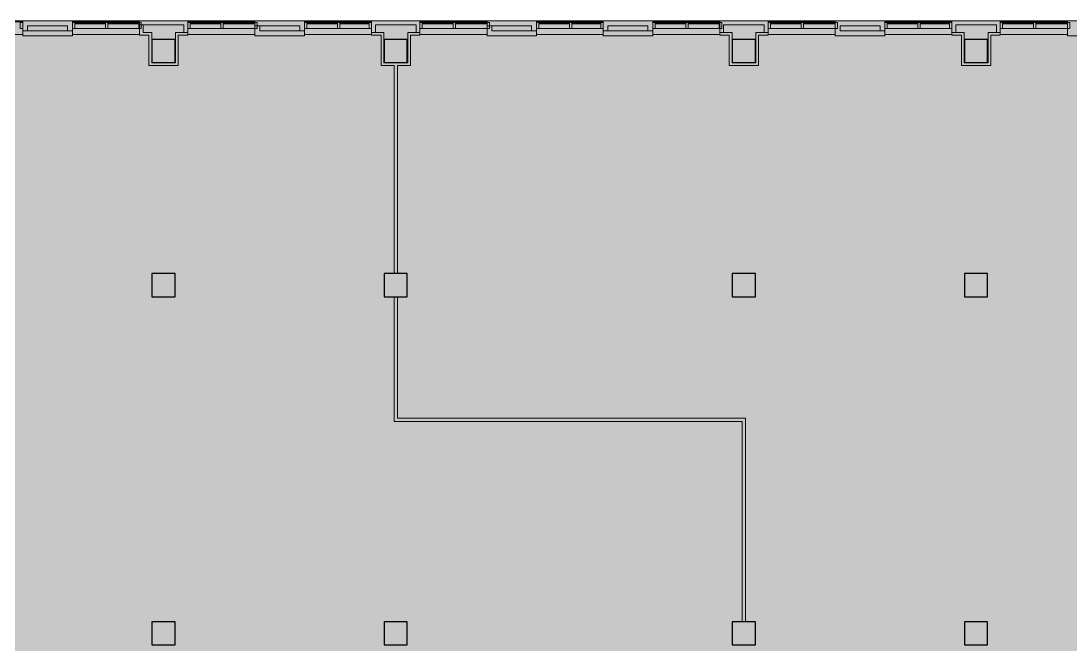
# Model space of a CAD drawing. Header units: inches. Extents: x 45807 to 48637, y -37659 to -35436.
# Drawn here: x 46402 to 47488, y -36081 to -35436 of the extents above; entities that cross this region are included whole.
import ezdxf

# ---------------------------------------------------------------- set-up
doc = ezdxf.new("R2010")
doc.units = ezdxf.units.IN
doc.header["$MEASUREMENT"] = 0
for name, color, linetype, lineweight in [('A-DETL-GENF', 92, 'Continuous', 9), ('A-DETL-THIN', 151, 'Continuous', 9), ('A-GLAZ-CURT', 52, 'Continuous', 9), ('A-GLAZ-CWMG', 51, 'Continuous', 9), ('A-WALL', 113, 'Continuous', 9), ('I-WALL', 2, 'Continuous', 9), ('S-COLS', 52, 'Continuous', 9)]:
    doc.layers.add(name, color=color, linetype=linetype, lineweight=lineweight)

# ---------------------------------------------------------------- blocks, each defined once
blk = doc.blocks.new('Concrete-Rectangular-Column - 24 x 24-V12-FIRST FLOOR DEMOLITION')
at = {"layer": 'S-COLS', "lineweight": 30}
for p, q in [((12, 12), (-12, 12)), ((-12, 12), (-12, -12)), ((12, -12), (12, 12)), ((-12, -12), (12, -12))]:
    blk.add_line(p, q, dxfattribs=at)
blk = doc.blocks.new('Rectangular Mullion - 2_5_ x 5_ rectangular 2-V20-FIRST FLOOR DEMOLITION')
at = {"layer": 'A-GLAZ-CWMG', "lineweight": 20}
for p, q in [((0, 2.125), (-2.5, 2.125)), ((-2.5, 2.125), (-2.5, -4.125)), ((0, -4.125), (0, 2.125)), ((-2.5, -4.125), (0, -4.125))]:
    blk.add_line(p, q, dxfattribs=at)
blk = doc.blocks.new('System Panel - Glazed-4830267-FIRST FLOOR DEMOLITION')
at = {"layer": 'A-GLAZ-CURT', "lineweight": 13}
for p, q in [((16.1, -0.8), (-16.1, -0.8)), ((-16.1, -0.8), (-16.1, -1.8)), ((-16.1, -1.8), (16.1, -1.8)), ((16.1, -1.8), (16.1, -0.8))]:
    blk.add_line(p, q, dxfattribs=at)
blk = doc.blocks.new('Rectangular Mullion - 2_5_ x 5_ rectangular 2-4830265-FIRST FLOOR DEMOLITION')
at = {"layer": 'A-GLAZ-CWMG'}
for p, q in [((46131.8, -35437.5), (46163.9, -35437.5)), ((46131.8, -35443.7), (46163.9, -35443.7))]:
    blk.add_line(p, q, dxfattribs=at)
blk = doc.blocks.new('Rectangular Mullion - 2_5_ x 5_ rectangular 2-V19-FIRST FLOOR DEMOLITION')
at = {"layer": 'A-GLAZ-CWMG', "lineweight": 20}
for p, q in [((-2.5, 2.125), (0, 2.125)), ((-2.5, -4.125), (-2.5, 2.125)), ((0, 2.125), (0, -4.125)), ((0, -4.125), (-2.5, -4.125))]:
    blk.add_line(p, q, dxfattribs=at)
blk = doc.blocks.new('System Panel - Glazed-4830151-FIRST FLOOR DEMOLITION')
at = {"layer": 'A-GLAZ-CURT', "lineweight": 13}
for p, q in [((15.9, -0.7), (-15.9, -0.7)), ((-15.9, -0.7), (-15.9, -1.8)), ((-15.9, -1.8), (15.9, -1.8)), ((15.9, -1.8), (15.9, -0.7))]:
    blk.add_line(p, q, dxfattribs=at)
blk = doc.blocks.new('Rectangular Mullion - 2_5_ x 5_ rectangular 2-4830150-FIRST FLOOR DEMOLITION')
at = {"layer": 'A-GLAZ-CWMG'}
for p, q in [((45857.1, -35437.5), (45888.8, -35437.5)), ((45857.1, -35443.7), (45888.8, -35443.7))]:
    blk.add_line(p, q, dxfattribs=at)
blk = doc.blocks.new('Rectangular Mullion - 2_5_ x 5_ rectangular 2-V21-FIRST FLOOR DEMOLITION')
at = {"layer": 'A-GLAZ-CWMG', "lineweight": 20}
for p, q in [((-2.25, 2.125), (0.25, 2.125)), ((-2.25, -4.125), (-2.25, 2.125)), ((0.25, 2.125), (0.25, -4.125)), ((0.25, -4.125), (-2.25, -4.125))]:
    blk.add_line(p, q, dxfattribs=at)
blk = doc.blocks.new('System Panel - Glazed-4830295-FIRST FLOOR DEMOLITION')
at = {"layer": 'A-GLAZ-CURT', "lineweight": 13}
for p, q in [((16.3, -0.7), (-16.3, -0.7)), ((-16.3, -0.7), (-16.3, -1.8)), ((-16.3, -1.8), (16.3, -1.8)), ((16.3, -1.8), (16.3, -0.7))]:
    blk.add_line(p, q, dxfattribs=at)
blk = doc.blocks.new('Rectangular Mullion - 2_5_ x 5_ rectangular 2-4830293-FIRST FLOOR DEMOLITION')
at = {"layer": 'A-GLAZ-CWMG'}
for p, q in [((46251.2, -35437.5), (46283.8, -35437.5)), ((46251.2, -35443.7), (46283.8, -35443.7))]:
    blk.add_line(p, q, dxfattribs=at)
blk = doc.blocks.new('System Panel - Glazed-4830463-FIRST FLOOR DEMOLITION')
at = {"layer": 'A-GLAZ-CURT', "lineweight": 13}
for p, q in [((15.1, -0.7), (-15.1, -0.7)), ((-15.1, -0.7), (-15.1, -1.8)), ((-15.1, -1.8), (15.1, -1.8)), ((15.1, -1.8), (15.1, -0.7))]:
    blk.add_line(p, q, dxfattribs=at)
blk = doc.blocks.new('Rectangular Mullion - 2_5_ x 5_ rectangular 2-4830461-FIRST FLOOR DEMOLITION')
at = {"layer": 'A-GLAZ-CWMG'}
for p, q in [((46731.8, -35437.5), (46761.9, -35437.5)), ((46731.8, -35443.7), (46761.9, -35443.7))]:
    blk.add_line(p, q, dxfattribs=at)
blk = doc.blocks.new('System Panel - Glazed-4830526-FIRST FLOOR DEMOLITION')
at = {"layer": 'A-GLAZ-CURT', "lineweight": 13}
for p, q in [((14.9, -0.8), (-14.9, -0.8)), ((-14.9, -0.8), (-14.9, -1.8)), ((-14.9, -1.8), (14.9, -1.8)), ((14.9, -1.8), (14.9, -0.8))]:
    blk.add_line(p, q, dxfattribs=at)
blk = doc.blocks.new('Rectangular Mullion - 2_5_ x 5_ rectangular 2-4830524-FIRST FLOOR DEMOLITION')
at = {"layer": 'A-GLAZ-CWMG'}
for p, q in [((46971.5, -35437.5), (47001.3, -35437.5)), ((46971.5, -35443.7), (47001.3, -35443.7))]:
    blk.add_line(p, q, dxfattribs=at)

msp = doc.modelspace()

# ---------------------------------------------------------------- hatches: boundary and pattern name
at = {"layer": 'A-DETL-GENF'}
h = msp.add_hatch(color=9, dxfattribs=at)
h.paths.add_polyline_path([(48135.4, -37658.8), (48135.4, -37255.8), (48256.4, -37255.8), (48256.4, -36855.8), (48636.4, -36855.8), (48636.4, -36432.8), (48075.4, -36432.8), (48075.4, -35435.8), (45807.4, -35435.8), (45807.4, -36911.1), (46010.1, -36911.1), (46010.1, -36715.5), (46346.4, -36715.5), (46346.4, -36862), (46862.1, -36862), (46862.1, -37049.3), (46569.9, -37049.3), (46569.9, -37658.8), (48134.4, -37658.8)], flags=0)
h.paths.add_polyline_path([(46426.1, -36636.5), (46426.1, -36636.5), (46425.7, -36636.3)], flags=0)
h.paths.add_polyline_path([(46424.2, -36620.6), (46424.2, -36620.6), (46424.3, -36620.5)], flags=0)
h.paths.add_polyline_path([(46426.1, -36600.5), (46426.1, -36600.5), (46425.2, -36599.9)], flags=0)
h.paths.add_polyline_path([(46424.2, -36584.6), (46424.2, -36584.6), (46424.3, -36584.5)], flags=0)
h.paths.add_polyline_path([(46747.5, -36560.8), (46747.5, -36560.8), (46747.5, -36546.8)], flags=0)
h.paths.add_polyline_path([(46747.5, -36575.2), (46747.5, -36575.2), (46747.5, -36560.8)], flags=0)
h.paths.add_polyline_path([(46749.6, -36574.7), (46749.6, -36574.7), (46750, -36574.7)], flags=0)
h.paths.add_polyline_path([(46433.9, -36566.6), (46433.9, -36566.6), (46433.9, -36564.8)], flags=0)
h.paths.add_polyline_path([(46426.1, -36564.5), (46426.1, -36564.5), (46425.2, -36563.9)], flags=0)
h.paths.add_polyline_path([(46424.2, -36548.6), (46424.2, -36548.6), (46424.3, -36548.5)], flags=0)
h.paths.add_polyline_path([(46749.6, -36538.7), (46749.6, -36538.7), (46750, -36538.7)], flags=0)
h.paths.add_polyline_path([(46426.1, -36528.5), (46426.1, -36528.5), (46425.2, -36527.9)], flags=0)
h.paths.add_polyline_path([(46747.5, -36517.7), (46747.5, -36517.7), (46747.5, -36514.3)], flags=0)
h.paths.add_polyline_path([(46424.2, -36512.6), (46424.2, -36512.6), (46424.3, -36512.5)], flags=0)
h.paths.add_polyline_path([(46749.6, -36502.7), (46749.6, -36502.7), (46750, -36502.7)], flags=0)
h.paths.add_polyline_path([(46426.1, -36492.5), (46426.1, -36492.5), (46425.2, -36491.9)], flags=0)
h.paths.add_polyline_path([(46747.5, -36474.7), (46747.5, -36474.7), (46747.5, -36473.5)], flags=0)
h.paths.add_polyline_path([(46747.5, -36489), (46747.5, -36489), (46747.5, -36478.3)], flags=0)
h.paths.add_polyline_path([(46749.6, -36466.7), (46749.6, -36466.7), (46750, -36466.7)], flags=0)

# ---------------------------------------------------------------- linework, layer by layer
at = {"layer": 'A-DETL-THIN'}
msp.add_line((48075.4, -35435.8), (45807.4, -35435.8), dxfattribs=at)
at = {"layer": 'A-WALL'}
for p, q in [((46335.1, -35436.8), (46403.8, -35436.8)), ((46455.1, -35436.8), (46524.4, -35436.8)), ((46574.4, -35436.8), (46643.8, -35436.8)), ((46695.1, -35436.8), (46764.4, -35436.8)), ((46814.4, -35436.8), (46883.8, -35436.8)), ((46934.8, -35436.8), (47003.8, -35436.8)), ((47055.1, -35436.8), (47124.4, -35436.8)), ((47174.4, -35436.8), (47243.8, -35436.8)), ((47295.1, -35436.8), (47364.4, -35436.8)), ((47414.4, -35436.8), (47483.8, -35436.8)), ((46403.8, -35449.8), (46335.1, -35449.8)), ((46524.4, -35449.8), (46455.1, -35449.8)), ((46643.8, -35449.8), (46574.4, -35449.8)), ((46764.4, -35449.8), (46695.1, -35449.8)), ((46883.8, -35449.8), (46814.4, -35449.8)), ((47003.8, -35449.8), (46934.8, -35449.8)), ((47124.4, -35449.8), (47055.1, -35449.8)), ((47243.8, -35449.8), (47174.4, -35449.8)), ((47364.4, -35449.8), (47295.1, -35449.8)), ((47483.8, -35449.8), (47414.4, -35449.8))]:
    msp.add_line(p, q, dxfattribs=at)
at = {"layer": 'A-WALL', "lineweight": 13}
for p, q in [((46524.4, -35439.8), (46528.4, -35439.8)), ((46643.8, -35440.8), (46648.8, -35440.8)), ((46883.8, -35440.8), (46888.8, -35440.8)), ((46408.8, -35446.1), (46403.8, -35446.1)), ((46455.1, -35446.1), (46450.1, -35446.1)), ((46574.4, -35447.8), (46570.4, -35447.8)), ((46695.1, -35446.1), (46690.1, -35446.1)), ((46768.4, -35447.8), (46764.4, -35447.8)), ((46814.4, -35447.8), (46810.4, -35447.8)), ((46934.8, -35446.1), (46929.8, -35446.1)), ((47008.8, -35446.1), (47003.8, -35446.1)), ((47055.1, -35446.1), (47050.1, -35446.1)), ((47128.4, -35447.8), (47124.4, -35447.8)), ((47174.4, -35447.8), (47170.4, -35447.8)), ((47295.1, -35446.1), (47290.1, -35446.1)), ((47368.4, -35447.8), (47364.4, -35447.8)), ((47414.4, -35447.8), (47410.4, -35447.8))]:
    msp.add_line(p, q, dxfattribs=at)
at = {"layer": 'I-WALL', "lineweight": 13}
for p, q in [((46455.1, -35435.8), (46403.8, -35435.8)), ((46403.8, -35435.8), (46403.8, -35451.1)), ((46408.8, -35440.8), (46450.1, -35440.8)), ((46408.8, -35446.1), (46408.8, -35440.8)), ((46450.1, -35440.8), (46450.1, -35446.1)), ((46455.1, -35451.1), (46455.1, -35435.8)), ((46574.4, -35435.8), (46524.4, -35435.8)), ((46524.4, -35435.8), (46524.4, -35450.6)), ((46528.4, -35439.8), (46570.4, -35439.8)), ((46528.4, -35447.8), (46528.4, -35439.8)), ((46570.4, -35439.8), (46570.4, -35447.8)), ((46574.4, -35450.6), (46574.4, -35435.8)), ((46695.1, -35435.8), (46643.8, -35435.8)), ((46643.8, -35435.8), (46643.8, -35451.1)), ((46648.8, -35440.8), (46690.1, -35440.8)), ((46648.8, -35446.1), (46648.8, -35440.8)), ((46690.1, -35440.8), (46690.1, -35446.1)), ((46695.1, -35451.1), (46695.1, -35435.8)), ((46814.4, -35435.8), (46764.4, -35435.8)), ((46764.4, -35435.8), (46764.4, -35450.6)), ((46768.4, -35439.8), (46810.4, -35439.8)), ((46768.4, -35447.8), (46768.4, -35439.8)), ((46810.4, -35439.8), (46810.4, -35447.8)), ((46814.4, -35450.6), (46814.4, -35435.8)), ((46934.8, -35435.8), (46883.8, -35435.8)), ((46883.8, -35435.8), (46883.8, -35451.1)), ((46888.8, -35440.8), (46929.8, -35440.8)), ((46888.8, -35446.1), (46888.8, -35440.8)), ((46929.8, -35440.8), (46929.8, -35446.1)), ((46934.8, -35451.1), (46934.8, -35435.8)), ((47055.1, -35435.8), (47003.8, -35435.8)), ((47003.8, -35435.8), (47003.8, -35451.1)), ((47008.8, -35440.8), (47050.1, -35440.8)), ((47008.8, -35446.1), (47008.8, -35440.8)), ((47050.1, -35440.8), (47050.1, -35446.1)), ((47055.1, -35451.1), (47055.1, -35435.8)), ((47174.4, -35435.8), (47124.4, -35435.8)), ((47124.4, -35435.8), (47124.4, -35450.6)), ((47128.4, -35439.8), (47170.4, -35439.8)), ((47128.4, -35447.8), (47128.4, -35439.8)), ((47170.4, -35439.8), (47170.4, -35447.8)), ((47174.4, -35450.6), (47174.4, -35435.8)), ((47295.1, -35435.8), (47243.8, -35435.8)), ((47243.8, -35435.8), (47243.8, -35451.1)), ((47248.8, -35440.8), (47290.1, -35440.8)), ((47248.8, -35446.1), (47248.8, -35440.8)), ((47290.1, -35440.8), (47290.1, -35446.1)), ((47295.1, -35451.1), (47295.1, -35435.8)), ((47414.4, -35435.8), (47364.4, -35435.8)), ((47364.4, -35435.8), (47364.4, -35450.6)), ((47368.4, -35439.8), (47410.4, -35439.8)), ((47368.4, -35447.8), (47368.4, -35439.8)), ((47410.4, -35439.8), (47410.4, -35447.8)), ((47414.4, -35450.6), (47414.4, -35435.8)), ((47535.1, -35435.8), (47483.8, -35435.8)), ((47483.8, -35435.8), (47483.8, -35451.1)), ((46403.8, -35451.1), (46455.1, -35451.1)), ((46450.1, -35446.1), (46408.8, -35446.1)), ((46524.4, -35450.6), (46534.3, -35450.6)), ((46537.1, -35447.8), (46528.4, -35447.8)), ((46534.3, -35450.6), (46534.3, -35482)), ((46537.1, -35479.2), (46537.1, -35447.8)), ((46570.4, -35447.8), (46561.8, -35447.8)), ((46561.8, -35447.8), (46561.8, -35479.2)), ((46564.6, -35450.6), (46574.4, -35450.6)), ((46564.6, -35482), (46564.6, -35450.6)), ((46643.8, -35451.1), (46695.1, -35451.1)), ((46690.1, -35446.1), (46648.8, -35446.1)), ((46764.4, -35450.6), (46774.3, -35450.6)), ((46777.1, -35447.8), (46768.4, -35447.8)), ((46774.3, -35450.6), (46774.3, -35482)), ((46777.1, -35479.2), (46777.1, -35447.8)), ((46801.8, -35447.8), (46801.8, -35479.2)), ((46810.4, -35447.8), (46801.8, -35447.8)), ((46804.6, -35482), (46804.6, -35450.6)), ((46804.6, -35450.6), (46814.4, -35450.6)), ((46883.8, -35451.1), (46934.8, -35451.1)), ((46929.8, -35446.1), (46888.8, -35446.1)), ((47003.8, -35451.1), (47055.1, -35451.1)), ((47050.1, -35446.1), (47008.8, -35446.1)), ((47124.4, -35450.6), (47134.3, -35450.6)), ((47137.1, -35447.8), (47128.4, -35447.8)), ((47134.3, -35450.6), (47134.3, -35482)), ((47137.1, -35479.2), (47137.1, -35447.8)), ((47161.8, -35447.8), (47161.8, -35479.2)), ((47170.4, -35447.8), (47161.8, -35447.8)), ((47164.6, -35482), (47164.6, -35450.6)), ((47164.6, -35450.6), (47174.4, -35450.6)), ((47243.8, -35451.1), (47295.1, -35451.1)), ((47290.1, -35446.1), (47248.8, -35446.1)), ((47364.4, -35450.6), (47374.3, -35450.6)), ((47377.1, -35447.8), (47368.4, -35447.8)), ((47374.3, -35450.6), (47374.3, -35482)), ((47377.1, -35479.2), (47377.1, -35447.8)), ((47401.8, -35447.8), (47401.8, -35479.2)), ((47410.4, -35447.8), (47401.8, -35447.8)), ((47404.6, -35482), (47404.6, -35450.6)), ((47404.6, -35450.6), (47414.4, -35450.6)), ((47483.8, -35451.1), (47535.1, -35451.1)), ((46534.3, -35482), (46564.6, -35482)), ((46561.8, -35479.2), (46537.1, -35479.2)), ((46774.3, -35482), (46787.7, -35482)), ((46801.8, -35479.2), (46777.1, -35479.2)), ((46787.7, -35482), (46787.7, -35696.8)), ((46791.2, -35482), (46804.6, -35482)), ((46791.2, -35696.8), (46791.2, -35482)), ((47134.3, -35482), (47164.6, -35482)), ((47161.8, -35479.2), (47137.1, -35479.2)), ((47374.3, -35482), (47404.6, -35482)), ((47401.8, -35479.2), (47377.1, -35479.2)), ((46787.7, -35720.8), (46787.7, -35849.9)), ((46791.2, -35846.4), (46791.2, -35720.8)), ((46787.7, -35849.9), (47147.7, -35849.9)), ((47151.2, -35846.4), (46791.2, -35846.4)), ((47147.7, -35849.9), (47147.7, -36056.8)), ((47151.2, -36056.8), (47151.2, -35846.4))]:
    msp.add_line(p, q, dxfattribs=at)

# ---------------------------------------------------------------- block references
at = {"layer": 'A-GLAZ-CURT', "rotation": 180}
for name, p in [('System Panel - Glazed-4830151-FIRST FLOOR DEMOLITION', (46473.4, -35439.6)), ('System Panel - Glazed-4830267-FIRST FLOOR DEMOLITION', (46507.9, -35439.6)), ('System Panel - Glazed-4830151-FIRST FLOOR DEMOLITION', (46592.8, -35439.6)), ('System Panel - Glazed-4830295-FIRST FLOOR DEMOLITION', (46627.5, -35439.6)), ('System Panel - Glazed-4830151-FIRST FLOOR DEMOLITION', (46713.4, -35439.6)), ('System Panel - Glazed-4830463-FIRST FLOOR DEMOLITION', (46746.9, -35439.6)), ('System Panel - Glazed-4830151-FIRST FLOOR DEMOLITION', (46832.8, -35439.6)), ('System Panel - Glazed-4830295-FIRST FLOOR DEMOLITION', (46867.5, -35439.6)), ('System Panel - Glazed-4830151-FIRST FLOOR DEMOLITION', (46953.2, -35439.6)), ('System Panel - Glazed-4830526-FIRST FLOOR DEMOLITION', (46986.4, -35439.6)), ('System Panel - Glazed-4830151-FIRST FLOOR DEMOLITION', (47073.4, -35439.6)), ('System Panel - Glazed-4830267-FIRST FLOOR DEMOLITION', (47107.9, -35439.6)), ('System Panel - Glazed-4830151-FIRST FLOOR DEMOLITION', (47192.8, -35439.6)), ('System Panel - Glazed-4830295-FIRST FLOOR DEMOLITION', (47227.5, -35439.6)), ('System Panel - Glazed-4830151-FIRST FLOOR DEMOLITION', (47313.4, -35439.6)), ('System Panel - Glazed-4830463-FIRST FLOOR DEMOLITION', (47346.9, -35439.6)), ('System Panel - Glazed-4830151-FIRST FLOOR DEMOLITION', (47432.8, -35439.6)), ('System Panel - Glazed-4830295-FIRST FLOOR DEMOLITION', (47467.5, -35439.6))]:
    msp.add_blockref(name, p, dxfattribs=at)
at = {"layer": 'A-GLAZ-CWMG'}
for name, p in [('Rectangular Mullion - 2_5_ x 5_ rectangular 2-V20-FIRST FLOOR DEMOLITION', (46403.8, -35439.6)), ('Rectangular Mullion - 2_5_ x 5_ rectangular 2-4830150-FIRST FLOOR DEMOLITION', (600.5, 0)), ('Rectangular Mullion - 2_5_ x 5_ rectangular 2-4830265-FIRST FLOOR DEMOLITION', (360, 0)), ('Rectangular Mullion - 2_5_ x 5_ rectangular 2-V20-FIRST FLOOR DEMOLITION', (46526.4, -35439.6)), ('Rectangular Mullion - 2_5_ x 5_ rectangular 2-4830150-FIRST FLOOR DEMOLITION', (719.9, 0)), ('Rectangular Mullion - 2_5_ x 5_ rectangular 2-4830293-FIRST FLOOR DEMOLITION', (360, 0)), ('Rectangular Mullion - 2_5_ x 5_ rectangular 2-V20-FIRST FLOOR DEMOLITION', (46646.3, -35439.6)), ('Rectangular Mullion - 2_5_ x 5_ rectangular 2-4830150-FIRST FLOOR DEMOLITION', (840.5, 0)), ('Rectangular Mullion - 2_5_ x 5_ rectangular 2-4830461-FIRST FLOOR DEMOLITION', (0, 0)), ('Rectangular Mullion - 2_5_ x 5_ rectangular 2-V20-FIRST FLOOR DEMOLITION', (46764.4, -35439.6)), ('Rectangular Mullion - 2_5_ x 5_ rectangular 2-4830150-FIRST FLOOR DEMOLITION', (959.9, 0)), ('Rectangular Mullion - 2_5_ x 5_ rectangular 2-4830293-FIRST FLOOR DEMOLITION', (600, 0)), ('Rectangular Mullion - 2_5_ x 5_ rectangular 2-V20-FIRST FLOOR DEMOLITION', (46886.3, -35439.6)), ('Rectangular Mullion - 2_5_ x 5_ rectangular 2-4830150-FIRST FLOOR DEMOLITION', (1080.2, 0)), ('Rectangular Mullion - 2_5_ x 5_ rectangular 2-4830524-FIRST FLOOR DEMOLITION', (0, 0)), ('Rectangular Mullion - 2_5_ x 5_ rectangular 2-V20-FIRST FLOOR DEMOLITION', (47003.8, -35439.6)), ('Rectangular Mullion - 2_5_ x 5_ rectangular 2-4830150-FIRST FLOOR DEMOLITION', (1200.5, 0)), ('Rectangular Mullion - 2_5_ x 5_ rectangular 2-4830265-FIRST FLOOR DEMOLITION', (960, 0)), ('Rectangular Mullion - 2_5_ x 5_ rectangular 2-V20-FIRST FLOOR DEMOLITION', (47126.4, -35439.6)), ('Rectangular Mullion - 2_5_ x 5_ rectangular 2-4830150-FIRST FLOOR DEMOLITION', (1319.9, 0)), ('Rectangular Mullion - 2_5_ x 5_ rectangular 2-4830293-FIRST FLOOR DEMOLITION', (960, 0)), ('Rectangular Mullion - 2_5_ x 5_ rectangular 2-V20-FIRST FLOOR DEMOLITION', (47246.3, -35439.6)), ('Rectangular Mullion - 2_5_ x 5_ rectangular 2-4830150-FIRST FLOOR DEMOLITION', (1440.5, 0)), ('Rectangular Mullion - 2_5_ x 5_ rectangular 2-4830461-FIRST FLOOR DEMOLITION', (600, 0)), ('Rectangular Mullion - 2_5_ x 5_ rectangular 2-V20-FIRST FLOOR DEMOLITION', (47364.4, -35439.6)), ('Rectangular Mullion - 2_5_ x 5_ rectangular 2-4830150-FIRST FLOOR DEMOLITION', (1559.9, 0)), ('Rectangular Mullion - 2_5_ x 5_ rectangular 2-4830293-FIRST FLOOR DEMOLITION', (1200, 0)), ('Rectangular Mullion - 2_5_ x 5_ rectangular 2-V20-FIRST FLOOR DEMOLITION', (47486.3, -35439.6))]:
    msp.add_blockref(name, p, dxfattribs=at)
at = {"layer": 'A-GLAZ-CWMG', "extrusion": (0, 0, -1)}
for name, p in [('Rectangular Mullion - 2_5_ x 5_ rectangular 2-V19-FIRST FLOOR DEMOLITION', (-46455.1, -35439.6)), ('Rectangular Mullion - 2_5_ x 5_ rectangular 2-V21-FIRST FLOOR DEMOLITION', (-46489.5, -35439.6)), ('Rectangular Mullion - 2_5_ x 5_ rectangular 2-V19-FIRST FLOOR DEMOLITION', (-46574.4, -35439.6)), ('Rectangular Mullion - 2_5_ x 5_ rectangular 2-V21-FIRST FLOOR DEMOLITION', (-46608.9, -35439.6)), ('Rectangular Mullion - 2_5_ x 5_ rectangular 2-V19-FIRST FLOOR DEMOLITION', (-46695.1, -35439.6)), ('Rectangular Mullion - 2_5_ x 5_ rectangular 2-V21-FIRST FLOOR DEMOLITION', (-46729.5, -35439.6)), ('Rectangular Mullion - 2_5_ x 5_ rectangular 2-V19-FIRST FLOOR DEMOLITION', (-46814.4, -35439.6)), ('Rectangular Mullion - 2_5_ x 5_ rectangular 2-V21-FIRST FLOOR DEMOLITION', (-46848.9, -35439.6)), ('Rectangular Mullion - 2_5_ x 5_ rectangular 2-V19-FIRST FLOOR DEMOLITION', (-46934.8, -35439.6)), ('Rectangular Mullion - 2_5_ x 5_ rectangular 2-V21-FIRST FLOOR DEMOLITION', (-46969.3, -35439.6)), ('Rectangular Mullion - 2_5_ x 5_ rectangular 2-V19-FIRST FLOOR DEMOLITION', (-47055.1, -35439.6)), ('Rectangular Mullion - 2_5_ x 5_ rectangular 2-V21-FIRST FLOOR DEMOLITION', (-47089.5, -35439.6)), ('Rectangular Mullion - 2_5_ x 5_ rectangular 2-V19-FIRST FLOOR DEMOLITION', (-47174.4, -35439.6)), ('Rectangular Mullion - 2_5_ x 5_ rectangular 2-V21-FIRST FLOOR DEMOLITION', (-47208.9, -35439.6)), ('Rectangular Mullion - 2_5_ x 5_ rectangular 2-V19-FIRST FLOOR DEMOLITION', (-47295.1, -35439.6)), ('Rectangular Mullion - 2_5_ x 5_ rectangular 2-V21-FIRST FLOOR DEMOLITION', (-47329.5, -35439.6)), ('Rectangular Mullion - 2_5_ x 5_ rectangular 2-V19-FIRST FLOOR DEMOLITION', (-47414.4, -35439.6)), ('Rectangular Mullion - 2_5_ x 5_ rectangular 2-V21-FIRST FLOOR DEMOLITION', (-47448.9, -35439.6))]:
    msp.add_blockref(name, p, dxfattribs=at)
at = {"layer": 'S-COLS'}
for p in [(46549.4, -35466.8), (46789.4, -35466.8), (47149.4, -35466.8), (47389.4, -35466.8), (46549.4, -35708.8), (46789.4, -35708.8), (47149.4, -35708.8), (47389.4, -35708.8), (46549.4, -36068.8), (46789.4, -36068.8), (47149.4, -36068.8), (47389.4, -36068.8)]:
    msp.add_blockref('Concrete-Rectangular-Column - 24 x 24-V12-FIRST FLOOR DEMOLITION', p, dxfattribs=at)

doc.saveas('drawing.dxf')
